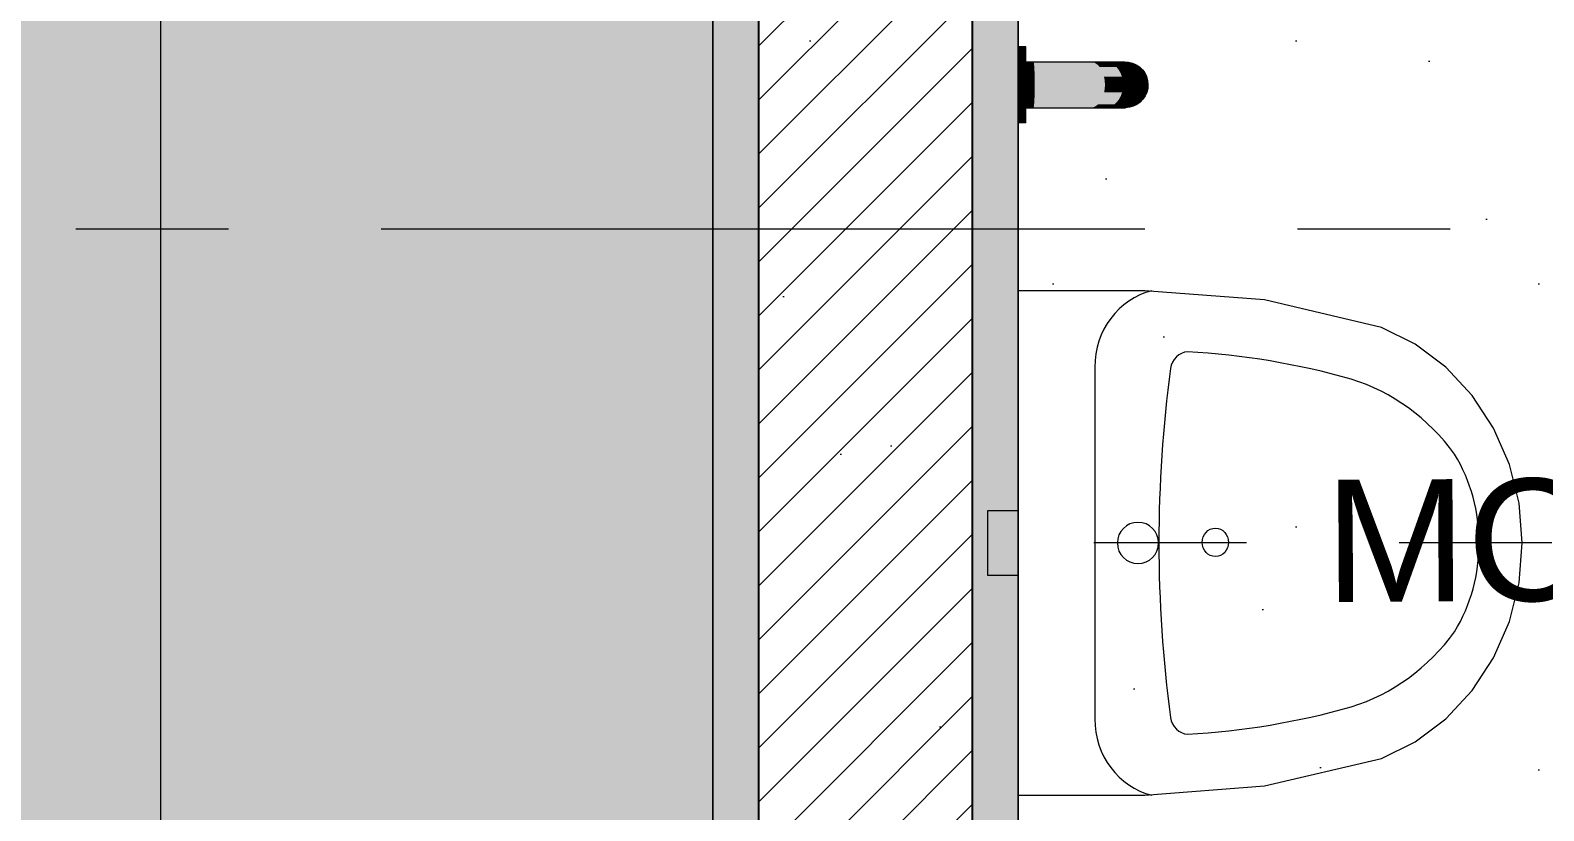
# Model space of a CAD drawing. Header units: metres. Extents: x -77.1 to 22, y -70.6 to -27.7.
# Drawn here: x -66.961 to -65.97, y -36.225 to -35.715 of the extents above; entities that cross this region are included whole.
import ezdxf

# ---------------------------------------------------------------- set-up
doc = ezdxf.new("R2010")
doc.units = ezdxf.units.M
doc.header["$MEASUREMENT"] = 0
doc.linetypes.add('Dashed', pattern=[0.07, 0.045, -0.025])
doc.linetypes.add('Dot & Dashed', pattern=[0.6, 0.5, -0.05, 0, -0.05])
for name, color, linetype, lineweight in [('0_Caneta_No__99', 7, 'Continuous', 20), ('LAJES.EST_Caneta_No__241', 7, 'Continuous', 13), ('LAJES.EST_Caneta_No__96', 252, 'Continuous', 0), ('LOUCAS-METAIS.ARQ_Caneta_No__96', 252, 'Continuous', 0), ('NOTAS BANCADAS_Caneta_No__99', 7, 'Continuous', 20), ('PAREDE CONSTRUIR_Caneta_No__241', 7, 'Continuous', 13), ('PAREDE CONSTRUIR_Caneta_No__3', 7, 'Continuous', 25)]:
    doc.layers.add(name, color=color, linetype=linetype, lineweight=lineweight)
for name, color, linetype in [('COTAS EXECUTIVO.EXEC', 7, 'Continuous'), ('NOTAS BANCADAS', 7, 'Continuous'), ('PAREDE CONSTRUIR', 7, 'Continuous')]:
    doc.layers.add(name, color=color, linetype=linetype)
for name, color, linetype, lineweight, true_color in [('COTAS EXECUTIVO.EXEC_Caneta_No__25', 7, 'Continuous', 13, 0x982312), ('EIXO HIDRÁULICO - Executivo.EXEC_Caneta_No__167', 7, 'Continuous', 13, 0x0035d5), ('LAJES.EST_Caneta_No__18', 7, 'Continuous', 0, 0xdfdfdf), ('LOUCAS-METAIS.ARQ_Caneta_No__13', 7, 'Continuous', 0, 0xaaaaaa), ('LOUCAS-METAIS.ARQ_Caneta_No__18', 7, 'Continuous', 0, 0xdfdfdf), ('ZONA_Caneta_No__56', 7, 'Continuous', 0, 0xffe495)]:
    doc.layers.add(name, color=color, linetype=linetype, lineweight=lineweight, true_color=true_color)
doc.styles.add('ESTILO_GERADO_1', font='arial.ttf')
doc.dimstyles.new('ESTILO_GERADO__2', dxfattribs={"dimtxt": 0.1, "dimasz": 0.0475, "dimexe": 0.18, "dimexo": 0.1, "dimgap": 0, "dimtad": 1, "dimzin": 0, "dimdsep": 46, "dimtxsty": 'ESTILO_GERADO_1', "dimblk": 'ARROWHEAD_11', "dimblk1": 'ARROWHEAD_11', "dimblk2": 'ARROWHEAD_11', "dimcen": 0.09, "dimclrd": 256, "dimclre": 256, "dimclrt": 256, "dimadec": 0, "dimazin": 0, "dimtfac": 1, "dimtdec": 4, "dimtmove": 0, "dimatfit": 3, "dimfxl": 0, "dimtolj": 1, "dimtzin": 0, "dimarcsym": 0})
doc.dimstyles.new('ESTILO_GERADO__25', dxfattribs={"dimtxt": 0.1, "dimasz": 0.0475, "dimexe": 0.18, "dimexo": 1.123416, "dimgap": 0, "dimtad": 1, "dimzin": 0, "dimdsep": 46, "dimtxsty": 'ESTILO_GERADO_1', "dimblk": 'ARROWHEAD_11', "dimblk1": 'ARROWHEAD_11', "dimblk2": 'ARROWHEAD_11', "dimcen": 0.09, "dimclrd": 256, "dimclre": 256, "dimclrt": 256, "dimadec": 0, "dimazin": 0, "dimtfac": 1, "dimtdec": 4, "dimtmove": 0, "dimatfit": 3, "dimfxl": 0, "dimtolj": 1, "dimtzin": 0, "dimarcsym": 0})

# ---------------------------------------------------------------- blocks, each defined once
blk = doc.blocks.new('Rótulo_15_7', base_point=(-66.003, -35.98494))
at = {"layer": 'NOTAS BANCADAS_Caneta_No__99', "color": 7, "lineweight": 20, "insert": (-65.8363, -36.00728), "char_height": 0.08, "attachment_point": 2, "rotation": 0.32302, "style": 'ESTILO_GERADO_1'}
blk.add_mtext('\\A1;{\\pqc;\\pt0,99;\\fArial|b0|i0|c0|p0;\\W1.000000;MC.01\\fArial|b0|i0|c0|p0;\\W1.000000;\\A1{\\H.66x;\\S^  ;}\\fArial|b0|i0|c0|p0;\\W1.000000;\\fArial|b0|i0|c0|p0;\\W1.000000;\\A1{\\H.66x;\\S^  ;}\\fArial|b0|i0|c0|p0;\\W1.000000;\\fArial|b0|i0|c0|p0;\\W1.000000;\\fArial|b0|i0|c0|p0;\\W1.000000;\\fArial|b0|i0|c0|p0;\\W1.000000;\\fArial|b0|i0|c0|p0;\\W1.000000;\\fArial|b0|i0|c0|p0;\\W1.000000;\\fArial|b0|i0|c0|p0;\\W1.000000;\\A1{\\H.66x;\\S^  ;}\\fArial|b0|i0|c0|p0;\\W1.000000;\\fArial|b0|i0|c0|p0;\\W1.000000;\\A1{\\H.66x;\\S^  ;}\\fArial|b0|i0|c0|p0;\\W1.000000;\\fArial|b0|i0|c0|p0;\\W1.000000;\\fArial|b0|i0|c0|p0;\\W1.000000;\\fArial|b0|i0|c0|p0;\\W1.000000;\\fArial|b0|i0|c0|p0;\\W1.000000;\\fArial|b0|i0|c0|p0;\\W1.000000;\\fArial|b0|i0|c0|p0;\\W1.000000;\\A1{\\H.66x;\\S^  ;}\\fArial|b0|i0|c0|p0;\\W1.000000;\\fArial|b0|i0|c0|p0;\\W1.000000;\\A1{\\H.66x;\\S^  ;}\\fArial|b0|i0|c0|p0;\\W1.000000;\\fArial|b0|i0|c0|p0;\\W1.000000;\\fArial|b0|i0|c0|p0;\\W1.000000;\\fArial|b0|i0|c0|p0;\\W1.000000;\\fArial|b0|i0|c0|p0;\\W1.000000;\\fArial|b0|i0|c0|p0;\\W1.000000;\\fArial|b0|i0|c0|p0;\\W1.000000;\\A1{\\H.66x;\\S^  ;}\\fArial|b0|i0|c0|p0;\\W1.000000;\\fArial|b0|i0|c0|p0;\\W1.000000;\\A1{\\H.66x;\\S^  ;}\\fArial|b0|i0|c0|p0;\\W1.000000;\\fArial|b0|i0|c0|p0;\\W1.000000;\\fArial|b0|i0|c0|p0;\\W1.000000;\\fArial|b0|i0|c0|p0;\\W1.000000;\\fArial|b0|i0|c0|p0;\\W1.000000;\\fArial|b0|i0|c0|p0;\\W1.000000;\\fArial|b0|i0|c0|p0;\\W1.000000;\\A1{\\H.66x;\\S^  ;}\\fArial|b0|i0|c0|p0;\\W1.000000;\\fArial|b0|i0|c0|p0;\\W1.000000;\\A1{\\H.66x;\\S^  ;}\\fArial|b0|i0|c0|p0;\\W1.000000;\\fArial|b0|i0|c0|p0;\\W1.000000;\\fArial|b0|i0|c0|p0;\\W1.000000;\\fArial|b0|i0|c0|p0;\\W1.000000;\\fArial|b0|i0|c0|p0;\\W1.000000;\\fArial|b0|i0|c0|p0;\\W1.000000;\\fArial|b0|i0|c0|p0;\\W1.000000;\\A1{\\H.66x;\\S^  ;}\\fArial|b0|i0|c0|p0;\\W1.000000;}', dxfattribs=at)
blk = doc.blocks.new('Mictório 27')
at = {"layer": 'LOUCAS-METAIS.ARQ_Caneta_No__13', "color": 253, "linetype": 'Continuous', "lineweight": 0, "true_color": 0xaaaaaa}
blk.add_line((0.11503, -0.05015), (-0.11503, -0.05015), dxfattribs=at)
at = {"layer": 'LOUCAS-METAIS.ARQ_Caneta_No__13', "color": 253, "linetype": 'Continuous', "lineweight": 0, "true_color": 0xaaaaaa, "flags": 128}
for points in [[(-0.021, 0), (0.021, 0), (0.021, 0.02), (-0.021, 0.02)], [(0.14118, -0.23795), (0.15909, -0.16128), (0.1651, -0.08302), (0.1651, 0), (-0.1651, 0), (-0.1651, -0.08302), (-0.15909, -0.16128), (-0.14118, -0.23795), (-0.13014, -0.26009), (-0.11514, -0.28011), (-0.09662, -0.29739), (-0.07517, -0.31141), (-0.05142, -0.32174), (-0.02611, -0.32807), (0, -0.3302), (0.02611, -0.32807), (0.05142, -0.32174), (0.07517, -0.31141), (0.09662, -0.29739), (0.11514, -0.28011), (0.13014, -0.26009)]]:
    blk.add_lwpolyline(points, close=True, dxfattribs=at)
blk.add_lwpolyline([(0.0135, -0.07846, 1), (-0.0135, -0.07846, 1)], format="xyb", close=True, dxfattribs=at)
at = {"layer": 'LOUCAS-METAIS.ARQ_Caneta_No__13', "color": 253, "linetype": 'Continuous', "lineweight": 0, "true_color": 0xaaaaaa}
for centre, major_axis, start_param, end_param in [((-0.11503, -0.09795), (0.05131, 0), 1.570796, 2.919805), ((0.11503, -0.09795), (0.05131, 0), 0.221788, 1.570796), ((0, -0.8435), (0.80647, 0), 1.428537, 1.713056), ((-0.11191, -0.11197), (0.01335, 0), 1.753661, 3.055796), ((0.11191, -0.11197), (0.01335, 0), 0.085797, 1.387931), ((0.44022, -0.08355), (0.56619, 0), 3.193476, 3.39964), ((-0.44022, -0.08355), (0.56619, 0), 6.025138, 6.231302), ((0.02961, -0.18133), (0.14243, 0), 3.42286, 4.04878), ((-0.02961, -0.18133), (0.14243, 0), 5.375998, 6.001918), ((0, -0.20265), (0.10657, 0), 4.135515, 5.289263)]:
    blk.add_ellipse(centre, major_axis=major_axis, ratio=0.93164, start_param=start_param, end_param=end_param, dxfattribs=at)
blk.add_ellipse((0.00042, -0.12915), major_axis=(0.00927, 0), ratio=0.93164, dxfattribs=at)
blk = doc.blocks.new('Grab Bar 26_3')
at = {"layer": 'LOUCAS-METAIS.ARQ_Caneta_No__18', "linetype": 'Continuous', "lineweight": 0, "true_color": 0xdfdfdf}
for points in [[(-0.017, 0), (-0.017, -0.005), (-0.01085, -0.005), (-0.01085, 0)], [(-0.01085, -0.005), (-0.00373, -0.005), (-0.00373, 0), (-0.01085, 0)], [(-0.00373, 0), (-0.00373, -0.005), (0.00373, -0.005), (0.00373, 0)], [(0.00373, -0.005), (0.01085, -0.005), (0.01085, 0), (0.00373, 0)], [(0.01085, 0), (0.01085, -0.005), (0.017, -0.005), (0.017, 0)], [(0.017, -0.005), (0.02165, -0.005), (0.02165, 0), (0.017, 0)], [(0.02165, -0.005), (0.02437, -0.005), (0.02437, 0), (0.02165, 0)], [(0.02437, 0), (0.02437, -0.005), (0.02493, -0.005), (0.02493, 0)], [(-0.02493, 0), (-0.02493, -0.005), (-0.02437, -0.005), (-0.02437, 0)], [(-0.02437, -0.005), (-0.02165, -0.005), (-0.02165, 0), (-0.02437, 0)], [(-0.02165, -0.005), (-0.017, -0.005), (-0.017, 0), (-0.02165, 0)], [(-0.015, -0.01001), (-0.01472, -0.01016), (-0.01472, -0.005), (-0.015, -0.005)], [(-0.01472, -0.005), (-0.01472, -0.01016), (-0.014, -0.0103), (-0.014, -0.005)], [(-0.014, -0.0103), (-0.01286, -0.01043), (-0.01286, -0.005), (-0.014, -0.005)], [(-0.01286, -0.005), (-0.01286, -0.01043), (-0.01132, -0.01055), (-0.01132, -0.005)], [(-0.01132, -0.005), (-0.01132, -0.01055), (-0.00944, -0.01065), (-0.00944, -0.005)], [(-0.00944, -0.01065), (-0.00727, -0.01074), (-0.00727, -0.005), (-0.00944, -0.005)], [(-0.00727, -0.005), (-0.00727, -0.01074), (-0.00488, -0.0108), (-0.00488, -0.005)], [(-0.00488, -0.005), (-0.00488, -0.0108), (-0.00235, -0.01083), (-0.00235, -0.005)], [(-0.00235, -0.005), (-0.00235, -0.01083), (0.00026, -0.01084), (0.00026, -0.005)], [(0.00026, -0.005), (0.00026, -0.01084), (0.00286, -0.01083), (0.00286, -0.005)], [(0.00286, -0.01083), (0.00538, -0.01079), (0.00538, -0.005), (0.00286, -0.005)], [(0.00538, -0.005), (0.00538, -0.01079), (0.00773, -0.01072), (0.00773, -0.005)], [(0.00773, -0.005), (0.00773, -0.01072), (0.00984, -0.01064), (0.00984, -0.005)], [(0.00984, -0.005), (0.00984, -0.01064), (0.01166, -0.01053), (0.01166, -0.005)], [(0.01166, -0.005), (0.01166, -0.01053), (0.01312, -0.01041), (0.01312, -0.005)], [(0.01312, -0.005), (0.01312, -0.01041), (0.01418, -0.01027), (0.01418, -0.005)], [(0.01418, -0.005), (0.01418, -0.01027), (0.01482, -0.01013), (0.01482, -0.005)], [(0.015, -0.005), (0.01482, -0.005), (0.01482, -0.01013), (0.015, -0.00999)], [(-0.015, -0.01001), (-0.015, -0.02341), (-0.01472, -0.02399), (-0.01472, -0.01016)], [(-0.01472, -0.01016), (-0.01472, -0.02399), (-0.014, -0.02456), (-0.014, -0.0103)], [(-0.014, -0.02456), (-0.01286, -0.02508), (-0.01286, -0.01043), (-0.014, -0.0103)], [(-0.01132, -0.01055), (-0.01286, -0.01043), (-0.01286, -0.02508), (-0.01132, -0.02555)], [(-0.00944, -0.01065), (-0.01132, -0.01055), (-0.01132, -0.02555), (-0.00944, -0.02596)], [(-0.00944, -0.01065), (-0.00944, -0.02596), (-0.00727, -0.02629), (-0.00727, -0.01074)], [(-0.00488, -0.0108), (-0.00727, -0.01074), (-0.00727, -0.02629), (-0.00488, -0.02653)], [(-0.00235, -0.01083), (-0.00488, -0.0108), (-0.00488, -0.02653), (-0.00235, -0.02667)], [(0.00026, -0.01084), (-0.00235, -0.01083), (-0.00235, -0.02667), (0.00026, -0.02671)], [(0.00286, -0.01083), (0.00026, -0.01084), (0.00026, -0.02671), (0.00286, -0.02665)], [(0.00286, -0.02665), (0.00538, -0.02649), (0.00538, -0.01079), (0.00286, -0.01083)], [(0.00773, -0.01072), (0.00538, -0.01079), (0.00538, -0.02649), (0.00773, -0.02623)], [(0.00984, -0.01064), (0.00773, -0.01072), (0.00773, -0.02623), (0.00984, -0.02589)], [(0.00984, -0.01064), (0.00984, -0.02589), (0.01166, -0.02547), (0.01166, -0.01053)], [(0.01312, -0.01041), (0.01166, -0.01053), (0.01166, -0.02547), (0.01312, -0.02498)], [(0.01418, -0.01027), (0.01312, -0.01041), (0.01312, -0.02498), (0.01418, -0.02444)], [(0.01418, -0.01027), (0.01418, -0.02444), (0.01482, -0.02388), (0.01482, -0.01013)], [(0.01482, -0.01013), (0.01482, -0.02388), (0.015, -0.02329), (0.015, -0.00999)], [(-0.01472, -0.02399), (-0.015, -0.02341), (-0.015, -0.03615), (-0.01472, -0.03728)], [(-0.01472, -0.02399), (-0.01472, -0.03728), (-0.014, -0.03838), (-0.014, -0.02456)], [(-0.014, -0.02456), (-0.014, -0.03838), (-0.01286, -0.03941), (-0.01286, -0.02508)], [(-0.01286, -0.02508), (-0.01286, -0.03941), (-0.01132, -0.04033), (-0.01132, -0.02555)], [(-0.00944, -0.02596), (-0.01132, -0.02555), (-0.01132, -0.04033), (-0.00944, -0.04112)], [(-0.00944, -0.04112), (-0.00727, -0.04176), (-0.00727, -0.02629), (-0.00944, -0.02596)], [(-0.00488, -0.02653), (-0.00727, -0.02629), (-0.00727, -0.04176), (-0.00488, -0.04223)], [(-0.00235, -0.02667), (-0.00488, -0.02653), (-0.00488, -0.04223), (-0.00235, -0.0425)], [(0.00026, -0.02671), (-0.00235, -0.02667), (-0.00235, -0.0425), (0.00026, -0.04258)], [(0.00286, -0.02665), (0.00026, -0.02671), (0.00026, -0.04258), (0.00286, -0.04246)], [(0.00286, -0.04246), (0.00538, -0.04215), (0.00538, -0.02649), (0.00286, -0.02665)], [(0.00773, -0.02623), (0.00538, -0.02649), (0.00538, -0.04215), (0.00773, -0.04165)], [(0.00984, -0.02589), (0.00773, -0.02623), (0.00773, -0.04165), (0.00984, -0.04098)], [(0.00984, -0.02589), (0.00984, -0.04098), (0.01166, -0.04015), (0.01166, -0.02547)], [(0.01166, -0.02547), (0.01166, -0.04015), (0.01312, -0.03921), (0.01312, -0.02498)], [(0.01312, -0.02498), (0.01312, -0.03921), (0.01418, -0.03817), (0.01418, -0.02444)], [(0.01418, -0.02444), (0.01418, -0.03817), (0.01482, -0.03706), (0.01482, -0.02388)], [(0.015, -0.02329), (0.01482, -0.02388), (0.01482, -0.03706), (0.015, -0.03592)], [(-0.015, -0.04757), (-0.01472, -0.04921), (-0.01472, -0.03728), (-0.015, -0.03615)], [(-0.014, -0.03838), (-0.01472, -0.03728), (-0.01472, -0.04921), (-0.014, -0.05078)], [(-0.014, -0.05078), (-0.01286, -0.05226), (-0.01286, -0.03941), (-0.014, -0.03838)], [(-0.01286, -0.03941), (-0.01286, -0.05226), (-0.01132, -0.05358), (-0.01132, -0.04033)], [(0.01166, -0.04015), (0.01166, -0.05333), (0.01312, -0.05197), (0.01312, -0.03921)], [(0.01418, -0.03817), (0.01312, -0.03921), (0.01312, -0.05197), (0.01418, -0.05047)], [(0.01418, -0.05047), (0.01482, -0.04888), (0.01482, -0.03706), (0.01418, -0.03817)], [(0.01482, -0.03706), (0.01482, -0.04888), (0.015, -0.04725), (0.015, -0.03592)], [(-0.01472, -0.04921), (-0.015, -0.04757), (-0.015, -0.05712), (-0.01472, -0.05916)], [(-0.014, -0.05078), (-0.01472, -0.04921), (-0.01472, -0.05916), (-0.014, -0.06114)], [(-0.01132, -0.04033), (-0.01132, -0.05358), (-0.00944, -0.05472), (-0.00944, -0.04112)], [(-0.00944, -0.04112), (-0.00944, -0.05472), (-0.00727, -0.05564), (-0.00727, -0.04176)], [(-0.00727, -0.04176), (-0.00727, -0.05564), (-0.00488, -0.05631), (-0.00488, -0.04223)], [(-0.00488, -0.05631), (-0.00235, -0.05671), (-0.00235, -0.0425), (-0.00488, -0.04223)], [(-0.00235, -0.0425), (-0.00235, -0.05671), (0.00026, -0.05682), (0.00026, -0.04258)], [(0.00026, -0.04258), (0.00026, -0.05682), (0.00286, -0.05665), (0.00286, -0.04246)], [(0.00286, -0.04246), (0.00286, -0.05665), (0.00538, -0.0562), (0.00538, -0.04215)], [(0.00538, -0.04215), (0.00538, -0.0562), (0.00773, -0.05548), (0.00773, -0.04165)], [(0.00773, -0.04165), (0.00773, -0.05548), (0.00984, -0.05451), (0.00984, -0.04098)], [(0.00984, -0.04098), (0.00984, -0.05451), (0.01166, -0.05333), (0.01166, -0.04015)], [(0.01418, -0.05047), (0.01418, -0.06075), (0.01482, -0.05876), (0.01482, -0.04888)], [(0.015, -0.04725), (0.01482, -0.04888), (0.01482, -0.05876), (0.015, -0.0567)], [(-0.01472, -0.05916), (-0.015, -0.05712), (-0.015, -0.0643), (-0.01472, -0.06665)], [(-0.01472, -0.05916), (-0.01472, -0.06665), (-0.014, -0.06893), (-0.014, -0.06114)], [(-0.014, -0.05078), (-0.014, -0.06114), (-0.01286, -0.06299), (-0.01286, -0.05226)], [(-0.01286, -0.05226), (-0.01286, -0.06299), (-0.01132, -0.06465), (-0.01132, -0.05358)], [(-0.01132, -0.06465), (-0.00944, -0.06608), (-0.00944, -0.05472), (-0.01132, -0.05358)], [(-0.00944, -0.05472), (-0.00944, -0.06608), (-0.00727, -0.06723), (-0.00727, -0.05564)], [(-0.00727, -0.05564), (-0.00727, -0.06723), (-0.00488, -0.06807), (-0.00488, -0.05631)], [(-0.00488, -0.05631), (-0.00488, -0.06807), (-0.00235, -0.06857), (-0.00235, -0.05671)], [(-0.00235, -0.06857), (0.00026, -0.06871), (0.00026, -0.05682), (-0.00235, -0.05671)], [(0.00026, -0.06871), (0.00286, -0.06849), (0.00286, -0.05665), (0.00026, -0.05682)], [(0.00286, -0.05665), (0.00286, -0.06849), (0.00538, -0.06793), (0.00538, -0.0562)], [(0.00538, -0.0562), (0.00538, -0.06793), (0.00773, -0.06703), (0.00773, -0.05548)], [(0.00773, -0.05548), (0.00773, -0.06703), (0.00984, -0.06582), (0.00984, -0.05451)], [(0.00984, -0.06582), (0.01166, -0.06434), (0.01166, -0.05333), (0.00984, -0.05451)], [(0.01166, -0.05333), (0.01166, -0.06434), (0.01312, -0.06263), (0.01312, -0.05197)], [(0.01312, -0.06263), (0.01418, -0.06075), (0.01418, -0.05047), (0.01312, -0.05197)], [(0.01418, -0.06075), (0.01418, -0.06849), (0.01482, -0.06619), (0.01482, -0.05876)], [(0.015, -0.0567), (0.01482, -0.05876), (0.01482, -0.06619), (0.015, -0.06382)], [(-0.015, -0.06875), (-0.01472, -0.0713), (-0.01472, -0.06665), (-0.015, -0.0643)], [(-0.01472, -0.0713), (-0.015, -0.06875), (-0.015, -0.07026), (-0.01472, -0.07286)], [(-0.01472, -0.06665), (-0.01472, -0.0713), (-0.014, -0.07377), (-0.014, -0.06893)], [(-0.014, -0.06114), (-0.014, -0.06893), (-0.01286, -0.07106), (-0.01286, -0.06299)], [(-0.014, -0.06893), (-0.014, -0.07377), (-0.01286, -0.07608), (-0.01286, -0.07106)], [(-0.01286, -0.07106), (-0.01132, -0.07298), (-0.01132, -0.06465), (-0.01286, -0.06299)], [(-0.01132, -0.06465), (-0.01132, -0.07298), (-0.00944, -0.07463), (-0.00944, -0.06608)], [(-0.00944, -0.06608), (-0.00944, -0.07463), (-0.00727, -0.07595), (-0.00727, -0.06723)], [(-0.00727, -0.07595), (-0.00488, -0.07692), (-0.00488, -0.06807), (-0.00727, -0.06723)], [(-0.00488, -0.07692), (-0.00235, -0.07749), (-0.00235, -0.06857), (-0.00488, -0.06807)], [(-0.00235, -0.07749), (0.00026, -0.07766), (0.00026, -0.06871), (-0.00235, -0.06857)], [(0.00026, -0.06871), (0.00026, -0.07766), (0.00286, -0.07741), (0.00286, -0.06849)], [(0.00286, -0.06849), (0.00286, -0.07741), (0.00538, -0.07675), (0.00538, -0.06793)], [(0.00538, -0.06793), (0.00538, -0.07675), (0.00773, -0.07572), (0.00773, -0.06703)], [(0.00773, -0.07572), (0.00984, -0.07432), (0.00984, -0.06582), (0.00773, -0.06703)], [(0.00984, -0.06582), (0.00984, -0.07432), (0.01166, -0.07262), (0.01166, -0.06434)], [(0.01166, -0.07262), (0.01312, -0.07065), (0.01312, -0.06263), (0.01166, -0.06434)], [(0.01312, -0.06263), (0.01312, -0.07065), (0.01418, -0.06849), (0.01418, -0.06075)], [(0.01312, -0.07065), (0.01312, -0.07563), (0.01418, -0.07329), (0.01418, -0.06849)], [(0.01418, -0.06849), (0.01418, -0.07329), (0.01482, -0.0708), (0.01482, -0.06619)], [(0.01482, -0.06619), (0.01482, -0.0708), (0.015, -0.06824), (0.015, -0.06382)], [(0.015, -0.06824), (0.01482, -0.0708), (0.01482, -0.07235), (0.015, -0.06974)], [(-0.014, -0.07377), (-0.01472, -0.0713), (-0.01472, -0.07286), (-0.014, -0.07538)], [(-0.014, -0.07538), (-0.01286, -0.07773), (-0.01286, -0.07608), (-0.014, -0.07377)], [(-0.01286, -0.07106), (-0.01286, -0.07608), (-0.01132, -0.07815), (-0.01132, -0.07298)], [(-0.01132, -0.07815), (-0.01286, -0.07608), (-0.01286, -0.07773), (-0.01132, -0.07984)], [(-0.01132, -0.07298), (-0.01132, -0.07815), (-0.00944, -0.07993), (-0.00944, -0.07463)], [(-0.00944, -0.07993), (-0.01132, -0.07815), (-0.01132, -0.07984), (-0.00944, -0.08166)], [(-0.00944, -0.07463), (-0.00944, -0.07993), (-0.00727, -0.08137), (-0.00727, -0.07595)], [(-0.00727, -0.08137), (-0.00488, -0.08241), (-0.00488, -0.07692), (-0.00727, -0.07595)], [(-0.00488, -0.08241), (-0.00235, -0.08303), (-0.00235, -0.07749), (-0.00488, -0.07692)], [(-0.00235, -0.08303), (0.00026, -0.08321), (0.00026, -0.07766), (-0.00235, -0.07749)], [(0.00026, -0.07766), (0.00026, -0.08321), (0.00286, -0.08294), (0.00286, -0.07741)], [(0.00286, -0.07741), (0.00286, -0.08294), (0.00538, -0.08223), (0.00538, -0.07675)], [(0.00538, -0.08223), (0.00773, -0.08111), (0.00773, -0.07572), (0.00538, -0.07675)], [(0.00773, -0.08111), (0.00984, -0.0796), (0.00984, -0.07432), (0.00773, -0.07572)], [(0.00984, -0.07432), (0.00984, -0.0796), (0.01166, -0.07776), (0.01166, -0.07262)], [(0.00984, -0.08132), (0.01166, -0.07944), (0.01166, -0.07776), (0.00984, -0.0796)], [(0.01166, -0.07776), (0.01312, -0.07563), (0.01312, -0.07065), (0.01166, -0.07262)], [(0.01312, -0.07563), (0.01166, -0.07776), (0.01166, -0.07944), (0.01312, -0.07727)], [(0.01418, -0.07329), (0.01312, -0.07563), (0.01312, -0.07727), (0.01418, -0.07488)], [(0.01418, -0.07488), (0.01482, -0.07235), (0.01482, -0.0708), (0.01418, -0.07329)], [(-0.00944, -0.07993), (-0.00944, -0.08166), (-0.00727, -0.08312), (-0.00727, -0.08137)], [(-0.00488, -0.08241), (-0.00727, -0.08137), (-0.00727, -0.08312), (-0.00488, -0.08418)], [(-0.00235, -0.08303), (-0.00488, -0.08241), (-0.00488, -0.08418), (-0.00235, -0.08482)], [(0.00026, -0.08321), (-0.00235, -0.08303), (-0.00235, -0.08482), (0.00026, -0.085)], [(0.00286, -0.08294), (0.00026, -0.08321), (0.00026, -0.085), (0.00286, -0.08472)], [(0.00286, -0.08294), (0.00286, -0.08472), (0.00538, -0.084), (0.00538, -0.08223)], [(0.00773, -0.08111), (0.00538, -0.08223), (0.00538, -0.084), (0.00773, -0.08286)], [(0.00984, -0.0796), (0.00773, -0.08111), (0.00773, -0.08286), (0.00984, -0.08132)]]:
    blk.add_hatch(color=254, dxfattribs=at).paths.add_polyline_path(points)
at = {"layer": 'LOUCAS-METAIS.ARQ_Caneta_No__96', "color": 252, "linetype": 'Continuous', "lineweight": 0}
for p, q in [((-0.00373, 0), (0.00373, 0)), ((0.00373, 0), (0.01085, 0)), ((0.01085, 0), (0.017, 0)), ((0.017, 0), (0.02165, 0)), ((0.02165, 0), (0.02437, 0)), ((0.02437, 0), (0.02493, 0)), ((0.02493, -0.005), (0.02493, 0)), ((-0.02493, 0), (-0.02437, 0)), ((-0.02493, -0.005), (-0.02493, 0)), ((-0.02493, -0.005), (-0.02437, -0.005)), ((-0.02437, 0), (-0.02165, 0)), ((-0.02437, -0.005), (-0.02165, -0.005)), ((-0.02165, 0), (-0.017, 0)), ((-0.02165, -0.005), (-0.017, -0.005)), ((-0.017, 0), (-0.01085, 0)), ((-0.017, -0.005), (-0.01085, -0.005)), ((-0.015, -0.005), (-0.015, -0.01001)), ((-0.01085, 0), (-0.00373, 0)), ((-0.01085, -0.005), (-0.00373, -0.005)), ((-0.00373, -0.005), (0.00373, -0.005)), ((0.00373, -0.005), (0.01085, -0.005)), ((0.01085, -0.005), (0.017, -0.005)), ((0.015, -0.005), (0.015, -0.00999)), ((0.017, -0.005), (0.02165, -0.005)), ((0.02165, -0.005), (0.02437, -0.005)), ((0.02437, -0.005), (0.02493, -0.005)), ((-0.015, -0.01001), (-0.015, -0.02341)), ((0.015, -0.00999), (0.015, -0.02329)), ((-0.015, -0.02341), (-0.015, -0.03615)), ((0.015, -0.02329), (0.015, -0.03592)), ((-0.015, -0.03615), (-0.015, -0.04757)), ((0.015, -0.03592), (0.015, -0.04725)), ((-0.015, -0.04757), (-0.015, -0.05712)), ((0.015, -0.04725), (0.015, -0.0567)), ((-0.015, -0.05712), (-0.015, -0.0643)), ((0.015, -0.0567), (0.015, -0.06382)), ((-0.015, -0.0643), (-0.015, -0.06875)), ((-0.015, -0.06875), (-0.015, -0.07026)), ((0.015, -0.06382), (0.015, -0.06824)), ((0.015, -0.06824), (0.015, -0.06974)), ((-0.01472, -0.07286), (-0.015, -0.07026)), ((-0.014, -0.07538), (-0.01472, -0.07286)), ((-0.01286, -0.07773), (-0.014, -0.07538)), ((-0.01132, -0.07984), (-0.01286, -0.07773)), ((0.01312, -0.07727), (0.01166, -0.07944)), ((0.01418, -0.07488), (0.01312, -0.07727)), ((0.01482, -0.07235), (0.01418, -0.07488)), ((0.015, -0.06974), (0.01482, -0.07235)), ((-0.00944, -0.08166), (-0.01132, -0.07984)), ((-0.00727, -0.08312), (-0.00944, -0.08166)), ((-0.00488, -0.08418), (-0.00727, -0.08312)), ((-0.00235, -0.08482), (-0.00488, -0.08418)), ((0.00026, -0.085), (-0.00235, -0.08482)), ((0.00286, -0.08472), (0.00026, -0.085)), ((0.00538, -0.084), (0.00286, -0.08472)), ((0.00773, -0.08286), (0.00538, -0.084)), ((0.00984, -0.08132), (0.00773, -0.08286)), ((0.01166, -0.07944), (0.00984, -0.08132))]:
    blk.add_line(p, q, dxfattribs=at)
blk = doc.blocks.new('*D525')
at = {"layer": 'COTAS EXECUTIVO.EXEC_Caneta_No__25', "linetype": 'Continuous', "lineweight": 13, "true_color": 0x982312}
for points in [[(-66.88816, -32.79969), (-66.88721, -32.80448), (-66.8845, -32.80853), (-66.88044, -32.81124), (-66.87566, -32.81219), (-66.87087, -32.81124), (-66.86682, -32.80853), (-66.86411, -32.80448), (-66.86316, -32.79969), (-66.86411, -32.79491), (-66.86682, -32.79086), (-66.87087, -32.78815), (-66.87566, -32.78719), (-66.88044, -32.78815), (-66.8845, -32.79086), (-66.88721, -32.79491)], [(-66.88816, -36.50375), (-66.88721, -36.50854), (-66.8845, -36.51259), (-66.88044, -36.5153), (-66.87566, -36.51625), (-66.87087, -36.5153), (-66.86682, -36.51259), (-66.86411, -36.50854), (-66.86316, -36.50375), (-66.86411, -36.49897), (-66.86682, -36.49492), (-66.87087, -36.49221), (-66.87566, -36.49125), (-66.88044, -36.49221), (-66.8845, -36.49492), (-66.88721, -36.49897)]]:
    blk.add_hatch(color=24, dxfattribs=at).paths.add_polyline_path(points)
at = {"layer": 'COTAS EXECUTIVO.EXEC_Caneta_No__25', "color": 24, "linetype": 'Continuous', "lineweight": 13, "true_color": 0x982312}
for p, q in [((-66.88816, -32.79969), (-66.92253, -32.79969)), ((-66.77566, -32.79969), (-66.86316, -32.79969)), ((-66.87566, -36.49125), (-66.87566, -32.81219)), ((-66.88816, -36.50375), (-66.92253, -36.50375)), ((-66.77566, -36.50375), (-66.86316, -36.50375))]:
    blk.add_line(p, q, dxfattribs=at)
for centre in [(-66.87566, -32.79969), (-66.87566, -36.50375)]:
    blk.add_circle(centre, 0.0125, dxfattribs=at)
at = {"layer": 'COTAS EXECUTIVO.EXEC_Caneta_No__25', "color": 24, "lineweight": 13, "true_color": 0x982312, "char_height": 0.1, "attachment_point": 7, "rotation": 90, "style": 'ESTILO_GERADO_1'}
for s, insert in [('\\A1;{\\pql;\\fArial|b0|i0|c0|p0;\\W1.000000;0,20}', (-66.89566, -33.07911)), ('\\A1;{\\pql;\\fArial|b0|i0|c0|p0;\\W1.000000;3,70}', (-66.89566, -34.91864))]:
    blk.add_mtext(s, dxfattribs=dict(at, insert=insert))
blk = doc.blocks.new('ARROWHEAD_11')
at = {"color": 0, "linetype": 'Continuous', "lineweight": 0}
blk.add_line((0, 0), (-1, 0), dxfattribs=at)
at = {"color": 0, "linetype": 'Continuous', "lineweight": 0, "const_width": 0.25, "flags": 128}
blk.add_lwpolyline([(-0.125, 0, 1), (0.125, 0, 1)], format="xyb", close=True, dxfattribs=at)
blk = doc.blocks.new('*D729')
at = {"layer": 'COTAS EXECUTIVO.EXEC_Caneta_No__25', "linetype": 'Continuous', "lineweight": 13, "true_color": 0x982312}
for points in [[(-67.15668, -32.59969), (-67.15573, -32.60448), (-67.15302, -32.60853), (-67.14897, -32.61124), (-67.14418, -32.61219), (-67.1394, -32.61124), (-67.13534, -32.60853), (-67.13263, -32.60448), (-67.13168, -32.59969), (-67.13263, -32.59491), (-67.13534, -32.59086), (-67.1394, -32.58815), (-67.14418, -32.58719), (-67.14897, -32.58815), (-67.15302, -32.59086), (-67.15573, -32.59491)], [(-67.15668, -36.70375), (-67.15573, -36.70854), (-67.15302, -36.71259), (-67.14897, -36.7153), (-67.14418, -36.71625), (-67.1394, -36.7153), (-67.13534, -36.71259), (-67.13263, -36.70854), (-67.13168, -36.70375), (-67.13263, -36.69897), (-67.13534, -36.69492), (-67.1394, -36.69221), (-67.14418, -36.69125), (-67.14897, -36.69221), (-67.15302, -36.69492), (-67.15573, -36.69897)]]:
    blk.add_hatch(color=24, dxfattribs=at).paths.add_polyline_path(points)
at = {"layer": 'COTAS EXECUTIVO.EXEC_Caneta_No__25', "color": 24, "linetype": 'Continuous', "lineweight": 13, "true_color": 0x982312}
for p, q in [((-67.15668, -32.59969), (-67.19106, -32.59969)), ((-66.02077, -32.59969), (-67.13168, -32.59969)), ((-67.14418, -36.69125), (-67.14418, -32.61219)), ((-67.15668, -36.70375), (-67.19106, -36.70375)), ((-66.02077, -36.70375), (-67.13168, -36.70375))]:
    blk.add_line(p, q, dxfattribs=at)
for centre in [(-67.14418, -32.59969), (-67.14418, -36.70375)]:
    blk.add_circle(centre, 0.0125, dxfattribs=at)
at = {"layer": 'COTAS EXECUTIVO.EXEC_Caneta_No__25', "color": 24, "lineweight": 13, "true_color": 0x982312, "insert": (-67.16418, -34.78518), "char_height": 0.1, "attachment_point": 7, "rotation": 90, "style": 'ESTILO_GERADO_1'}
blk.add_mtext('\\A1;{\\pql;\\fArial|b0|i0|c0|p0;\\W1.000000;4,10}', dxfattribs=at)

msp = doc.modelspace()

# ---------------------------------------------------------------- hatches: boundary and pattern name
at = {"layer": 'LAJES.EST_Caneta_No__18', "linetype": 'Continuous', "lineweight": 0, "true_color": 0xdfdfdf}
h = msp.add_hatch(dxfattribs=at)
h.set_pattern_fill('Piso_Externo__0007', color=254, style=0, pattern_type=2)
h.set_pattern_definition([(45, (0, 0.6), (-0.1909188, 0.1909188), [0, -0.18, 0, -0.27]), (110, (0.6, 0.6), (0.253717, 0.09234544), [0, -0.132, 0, -0.228])])
h.paths.add_polyline_path([(-76.51398, -65.10157), (-73.81398, -65.10157, -0.414214), (-75.81398, -67.10157), (-66.81403, -67.10157, -0.414214), (-68.81403, -65.10157), (-68.81403, -62.30096), (-68.81403, -45.40018, -0.414214), (-66.51403, -43.10018), (-65.91401, -43.10018), (-65.91401, -42.30018), (-66.51403, -42.30018), (-66.51403, -38.20408), (-65.11401, -38.20408), (-65.11401, -36.70375), (-66.51403, -36.70375), (-66.51403, -32.59969), (-65.11401, -32.59969), (-56.71403, -32.59969), (-53.81403, -32.59969), (-44.01403, -32.59969), (-44.01403, -42.30018), (-53.81403, -42.30018), (-53.81403, -47.10018), (-44.01403, -47.10018), (-44.01403, -50.85157), (-45.6136, -50.85157), (-45.6136, -52.35057), (-44.01403, -52.35057), (-44.01403, -60.30057), (-48.91633, -60.30057), (-48.91633, -61.10057), (-44.36091, -61.10057), (-44.36091, -67.10157), (-44.01403, -67.10157), (-41.51403, -67.10157), (-41.51403, -28.10157), (-41.71403, -28.10157), (-41.71403, -60.30057), (-43.014, -60.30057), (-43.014, -30.00157), (-66.51403, -30.00157), (-66.51403, -28.10157), (-76.51398, -28.10157)])
h.paths.add_polyline_path([(-73.81398, -45.10157), (-76.31398, -45.10157), (-76.31398, -43.08918), (-75.79838, -43.09079, -0.414214), (-73.81393, -45.08759)], flags=0)
h.paths.add_polyline_path([(-73.81398, -45.58461, -0.009328), (-73.81398, -45.66043)], flags=0)
h.paths.add_polyline_path([(-52.81403, -46.30018), (-52.81403, -43.10018), (-44.01403, -43.10018), (-44.01403, -46.30018)], flags=0)
h.paths.add_polyline_path([(-67.71403, -34.09997), (-76.31398, -34.09997), (-76.31398, -32.59969), (-67.71403, -32.59969)], flags=0)
at = {"layer": 'LAJES.EST_Caneta_No__96', "linetype": 'Continuous', "lineweight": 0}
h = msp.add_hatch(dxfattribs=at)
h.set_pattern_fill('Haie_OD_0007', color=252, style=0, pattern_type=2)
h.set_pattern_definition([(45, (0, 0.5), (-0.159099, 0.159099), [0, -0.15, 0, -0.225]), (110, (0.5, 0.5), (0.21143084, 0.0769545), [0, -0.11, 0, -0.19])])
h.paths.add_polyline_path([(-66.51403, -36.70375), (-65.11403, -36.70375), (-65.11403, -36.50375), (-63.46397, -36.50375), (-63.46397, -34.90375), (-58.86372, -34.90375), (-58.86372, -32.59969), (-66.51403, -32.59969), (-66.51403, -32.79969), (-66.51403, -36.50375)])
at = {"layer": 'PAREDE CONSTRUIR', "linetype": 'Continuous', "lineweight": 0, "true_color": 0xffffff}
for points in [[(-66.48403, -36.67375), (-66.48403, -32.62969), (-66.51403, -32.62969), (-66.51403, -36.67375)], [(-66.31403, -36.50375), (-66.31403, -32.79969), (-66.34403, -32.79969), (-66.34403, -36.50375)]]:
    msp.add_hatch(color=7, dxfattribs=at).paths.add_polyline_path(points)
at = {"layer": 'PAREDE CONSTRUIR', "linetype": 'Continuous', "lineweight": 0, "true_color": 0x000000}
h = msp.add_hatch(dxfattribs=at)
h.set_pattern_fill('common_brick_0007', color=18, style=0, pattern_type=2)
h.set_pattern_definition([(45, (0, 0), (-0.0176776695, 0.0176776695), [])])
h.paths.add_polyline_path([(-66.34403, -36.53375), (-66.34403, -32.76969), (-66.48403, -32.76969), (-66.48403, -36.53375)])

# ---------------------------------------------------------------- linework, layer by layer
at = {"layer": '0_Caneta_No__99', "color": 7, "linetype": 'Dot & Dashed', "lineweight": 20}
msp.add_line((-41.43119, -35.84462), (-76.70587, -35.84462), dxfattribs=at)
at = {"layer": 'EIXO HIDRÁULICO - Executivo.EXEC_Caneta_No__167', "color": 162, "linetype": 'Dashed', "lineweight": 13, "true_color": 0x0035d5}
msp.add_line((-65.36459, -36.05018), (-66.31403, -36.05018), dxfattribs=at)
at = {"layer": 'LAJES.EST_Caneta_No__241', "color": 7, "linetype": 'Continuous', "lineweight": 13, "flags": 128}
msp.add_lwpolyline([(-43.014, -30.00157), (-66.51403, -30.00157), (-66.51403, -28.10157), (-76.51398, -28.10157), (-76.51398, -65.10157), (-73.81398, -65.10157, -0.414214), (-75.81398, -67.10157), (-66.81403, -67.10157, -0.414214), (-68.81403, -65.10157), (-68.81403, -62.30096), (-68.81403, -45.40018, -0.414214), (-66.51403, -43.10018), (-65.91401, -43.10018), (-65.91401, -42.30018), (-66.51403, -42.30018), (-66.51403, -38.20408), (-65.11401, -38.20408), (-65.11401, -36.70375), (-66.51403, -36.70375), (-66.51403, -32.59969), (-65.11401, -32.59969), (-56.71403, -32.59969), (-53.81403, -32.59969)], format="xyb", dxfattribs=at)
msp.add_lwpolyline([(-66.51403, -36.70375), (-65.11403, -36.70375), (-65.11403, -36.50375), (-63.46397, -36.50375), (-63.46397, -34.90375), (-58.86372, -34.90375), (-58.86372, -32.59969), (-66.51403, -32.59969), (-66.51403, -32.79969), (-66.51403, -36.50375)], close=True, dxfattribs=at)
at = {"layer": 'PAREDE CONSTRUIR_Caneta_No__241', "color": 7, "linetype": 'Continuous', "lineweight": 13, "flags": 128}
for points in [[(-66.51403, -32.59969), (-66.51403, -36.70375)], [(-66.31403, -36.50375), (-66.31403, -32.79969)]]:
    msp.add_lwpolyline(points, dxfattribs=at)
at = {"layer": 'PAREDE CONSTRUIR_Caneta_No__3', "color": 7, "linetype": 'Continuous', "lineweight": 25}
for p, q in [((-66.48403, -32.76969), (-66.48403, -36.53375)), ((-66.34403, -36.53375), (-66.34403, -32.76969))]:
    msp.add_line(p, q, dxfattribs=at)
at = {"layer": 'ZONA_Caneta_No__56', "color": 41, "linetype": 'Continuous', "lineweight": 0, "true_color": 0xffe495, "flags": 128}
msp.add_lwpolyline([(-63.46397, -32.80369), (-66.31403, -32.80369), (-66.31403, -36.50375), (-63.46397, -36.50375)], close=True, dxfattribs=at)

# ---------------------------------------------------------------- block references
at = {"layer": 'LOUCAS-METAIS.ARQ_Caneta_No__13', "color": 253, "linetype": 'Continuous', "lineweight": 0, "true_color": 0xaaaaaa, "rotation": 90}
msp.add_blockref('Mictório 27', (-66.31403, -36.05018), dxfattribs=at)
at = {"layer": 'LOUCAS-METAIS.ARQ_Caneta_No__96', "color": 252, "linetype": 'Continuous', "lineweight": 0, "rotation": 90.00016613310993}
msp.add_blockref('Grab Bar 26_3', (-66.31403, -35.75018), dxfattribs=at)
at = {"layer": 'NOTAS BANCADAS', "color": 251, "linetype": 'Continuous', "lineweight": 5, "true_color": 0x6b6b6b}
msp.add_blockref('Rótulo_15_7', (-66.003, -35.98494), dxfattribs=at)

# ---------------------------------------------------------------- dimensions: what is measured, and where the dimension line sits
at = {"layer": 'COTAS EXECUTIVO.EXEC', "color": 24, "linetype": 'Continuous', "lineweight": 13, "true_color": 0x982312}
for base, p1, p2, dimstyle, picture, middle in [((-67.14418, -32.59969), (-66.51403, -36.70375), (-66.51403, -32.59969), 'ESTILO_GERADO__25', '*D729', (-67.21418, -34.65573)), ((-66.87566, -32.79969), (-58.639, -36.50375), (-64.889, -32.79969), 'ESTILO_GERADO__2', '*D525', (-66.94566, -34.78919))]:
    dim = msp.add_linear_dim(base=base, p1=p1, p2=p2, angle=90, dimstyle=dimstyle, dxfattribs=at)
    dim.commit()
    dim.dimension.update_dxf_attribs({"geometry": picture, "text_midpoint": middle, "dimtype": 160, "text_rotation": 90})

doc.saveas('drawing.dxf')
